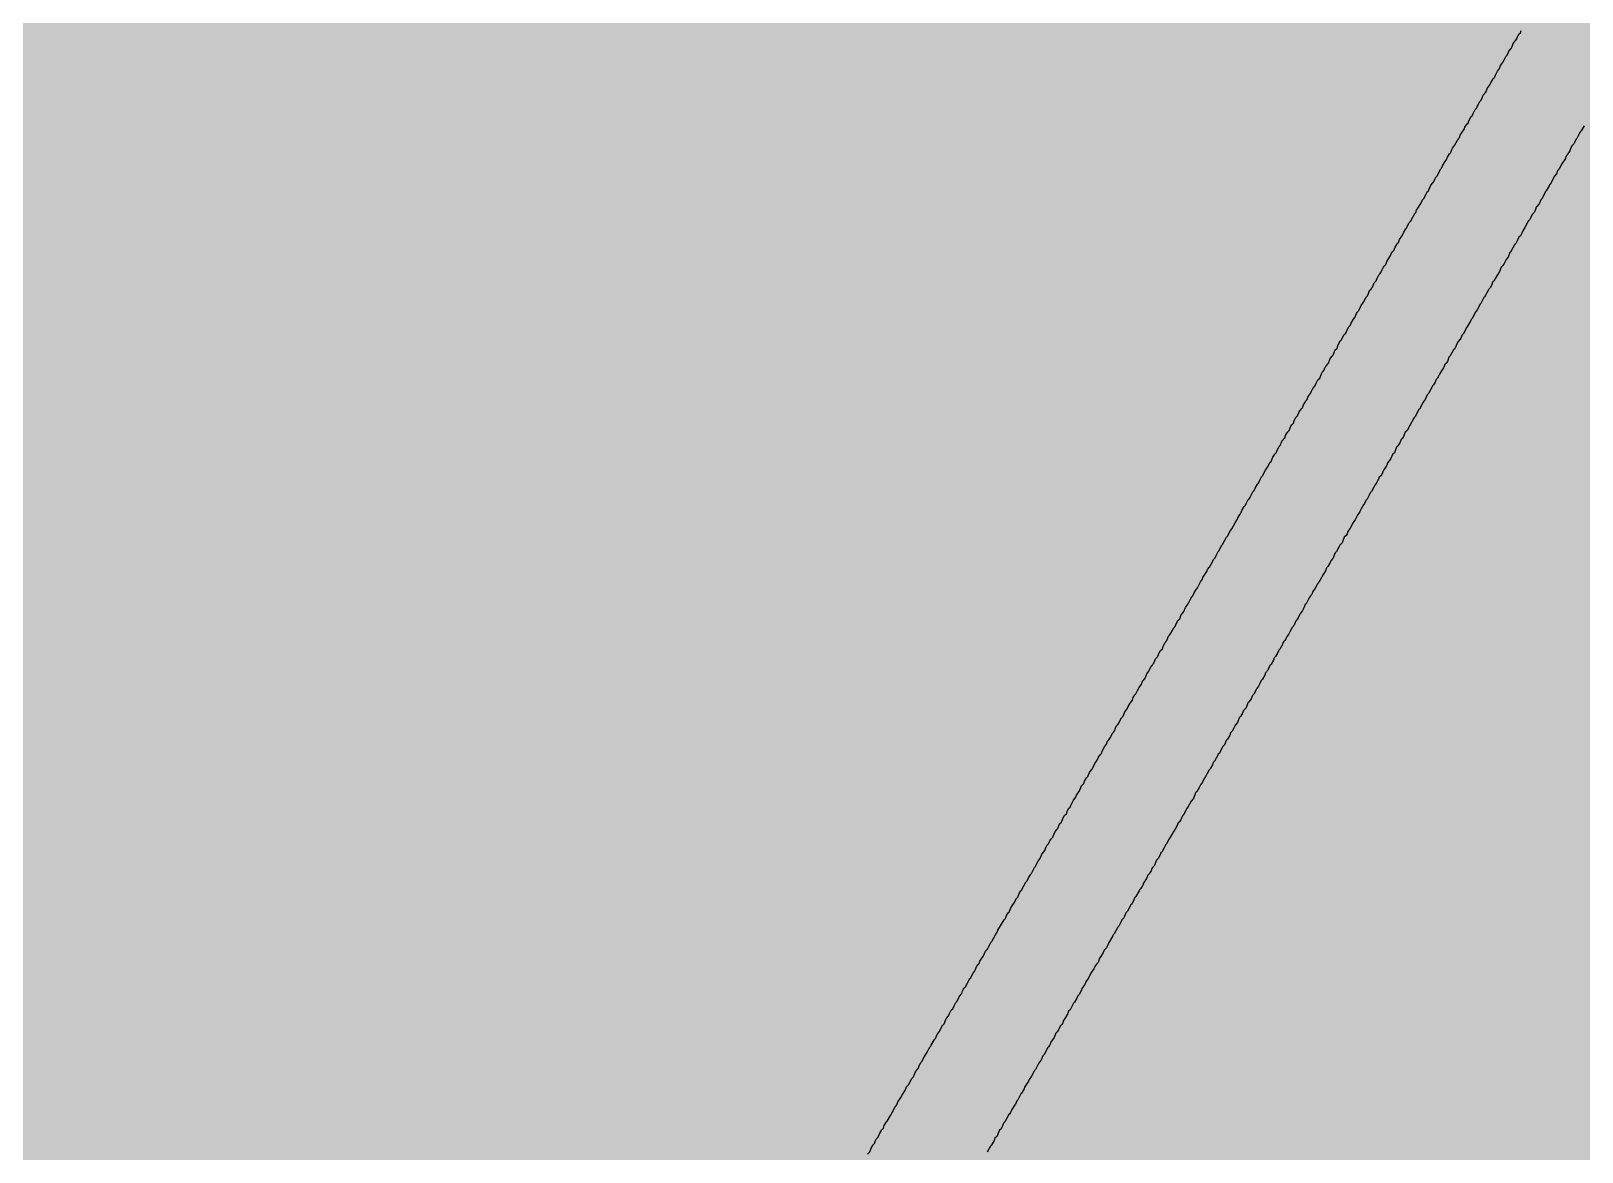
# Model space of a CAD drawing. Header units: inches. Extents: x 0 to 5379, y 0 to 5429.
# Drawn here: x 333.284 to 337.126, y 161.955 to 164.732 of the extents above; entities that cross this region are included whole.
import ezdxf

# ---------------------------------------------------------------- set-up
doc = ezdxf.new("R2010")
doc.units = ezdxf.units.IN
doc.layers.add('Bottom Solder', color=6, linetype='Continuous')
doc.layers.add('Top Overlay', color=2, linetype='Continuous')

msp = doc.modelspace()

# ---------------------------------------------------------------- hatches: boundary and pattern name
at = {"layer": 'Bottom Solder'}
for points in [[(320.6462, 159.1818), (347.218, 159.1818), (347.218, 203.8658), (320.6462, 203.8658)], [(302.967, 159.1818), (347.218, 159.1818), (347.218, 170.289), (302.967, 170.289)]]:
    msp.add_hatch(color=6, dxfattribs=at).paths.add_polyline_path(points)

# ---------------------------------------------------------------- linework, layer by layer
at = {"layer": 'Top Overlay'}
for p, q in [((336.9642, 164.7125), (336.9671, 164.7198)), ((336.9671, 164.7198), (336.9688, 164.7215)), ((336.9688, 164.7215), (336.9699, 164.7237)), ((336.9699, 164.7237), (336.9733, 164.7271)), ((336.9733, 164.7271), (336.9755, 164.7328)), ((336.9406, 164.6719), (336.944, 164.6798)), ((336.944, 164.6798), (336.9451, 164.6821)), ((336.9451, 164.6821), (336.9502, 164.6883)), ((336.9502, 164.6883), (336.953, 164.6933)), ((336.953, 164.6933), (336.9558, 164.7006)), ((336.9558, 164.7006), (336.9642, 164.7125)), ((336.9169, 164.6325), (336.9214, 164.6392)), ((336.9214, 164.6392), (336.9242, 164.6466)), ((336.9242, 164.6466), (336.9271, 164.6505)), ((336.9271, 164.6505), (336.9293, 164.6528)), ((336.9293, 164.6528), (336.9383, 164.6697)), ((336.9383, 164.6697), (336.9406, 164.6719)), ((336.8972, 164.597), (336.9, 164.6032)), ((336.9, 164.6032), (336.9057, 164.6133)), ((336.9057, 164.6133), (336.909, 164.6167)), ((336.909, 164.6167), (336.9113, 164.6223)), ((336.9113, 164.6223), (336.9169, 164.6325)), ((336.8764, 164.5604), (336.8786, 164.566)), ((336.8786, 164.566), (336.8814, 164.5733)), ((336.8814, 164.5733), (336.8842, 164.5761)), ((336.8842, 164.5761), (336.8854, 164.5784)), ((336.8854, 164.5784), (336.8876, 164.5806)), ((336.8876, 164.5806), (336.891, 164.5885)), ((336.891, 164.5885), (336.8921, 164.5908)), ((336.8921, 164.5908), (336.8972, 164.597)), ((336.8538, 164.522), (336.8561, 164.5277)), ((336.8561, 164.5277), (336.8617, 164.5378)), ((336.8617, 164.5378), (336.8651, 164.5412)), ((336.8651, 164.5412), (336.8673, 164.5468)), ((336.8673, 164.5468), (336.873, 164.557)), ((336.873, 164.557), (336.8764, 164.5604)), ((336.829, 164.4815), (336.8347, 164.4894)), ((336.8347, 164.4894), (336.8358, 164.4939)), ((336.8358, 164.4939), (336.8414, 164.5018)), ((336.8414, 164.5018), (336.8437, 164.504)), ((336.8437, 164.504), (336.8459, 164.5096)), ((336.8459, 164.5096), (336.8516, 164.5198)), ((336.8516, 164.5198), (336.8538, 164.522)), ((337.1243, 164.4849), (337.122, 164.4826)), ((337.131, 164.4972), (337.1243, 164.4849)), ((336.8054, 164.442), (336.8104, 164.4482)), ((336.8104, 164.4482), (336.8172, 164.4618)), ((336.8172, 164.4618), (336.8189, 164.4634)), ((336.8189, 164.4634), (336.82, 164.4657)), ((336.82, 164.4657), (336.8223, 164.468)), ((336.8223, 164.468), (336.8245, 164.4736)), ((336.8245, 164.4736), (336.829, 164.4815)), ((337.1012, 164.4471), (337.0972, 164.4398)), ((337.1062, 164.4533), (337.1012, 164.4471)), ((337.1074, 164.4556), (337.1062, 164.4533)), ((337.1107, 164.4634), (337.1074, 164.4556)), ((337.113, 164.4657), (337.1107, 164.4634)), ((337.1209, 164.4803), (337.113, 164.4657)), ((337.122, 164.4826), (337.1209, 164.4803)), ((336.7806, 164.3981), (336.7862, 164.4082)), ((336.7862, 164.4082), (336.7896, 164.4116)), ((336.7896, 164.4116), (336.7907, 164.4139)), ((336.7907, 164.4139), (336.793, 164.4195)), ((336.793, 164.4195), (336.7975, 164.4274)), ((336.7975, 164.4274), (336.8009, 164.4308)), ((336.8009, 164.4308), (336.8037, 164.4381)), ((336.8037, 164.4381), (336.8054, 164.442)), ((337.0848, 164.4161), (337.0758, 164.4026)), ((337.0859, 164.4206), (337.0848, 164.4161)), ((337.0905, 164.4274), (337.0859, 164.4206)), ((337.0961, 164.4353), (337.0905, 164.4274)), ((337.0972, 164.4398), (337.0961, 164.4353)), ((336.7603, 164.3632), (336.7648, 164.371)), ((336.7648, 164.371), (336.767, 164.3733)), ((336.767, 164.3733), (336.7761, 164.3902)), ((336.7761, 164.3902), (336.7783, 164.3925)), ((336.7783, 164.3925), (336.7806, 164.3981)), ((337.0572, 164.3716), (337.0493, 164.3558)), ((337.0628, 164.3784), (337.0572, 164.3716)), ((337.0657, 164.3857), (337.0628, 164.3784)), ((337.0702, 164.3925), (337.0657, 164.3857)), ((337.0758, 164.4026), (337.0702, 164.3925)), ((336.7344, 164.317), (336.7434, 164.3339)), ((336.7434, 164.3339), (336.7456, 164.3361)), ((336.7456, 164.3361), (336.7468, 164.3384)), ((336.7468, 164.3384), (336.7513, 164.3496)), ((336.7513, 164.3496), (336.7563, 164.3558)), ((336.7563, 164.3558), (336.758, 164.3575)), ((336.758, 164.3575), (336.7603, 164.3632)), ((337.0352, 164.3339), (337.0307, 164.3237)), ((337.0375, 164.3361), (337.0352, 164.3339)), ((337.0443, 164.3485), (337.0375, 164.3361)), ((337.0454, 164.3508), (337.0443, 164.3485)), ((337.0493, 164.3558), (337.0454, 164.3508)), ((336.7163, 164.2877), (336.7208, 164.2955)), ((336.7208, 164.2955), (336.7254, 164.3023)), ((336.7254, 164.3023), (336.7321, 164.3147)), ((336.7321, 164.3147), (336.7344, 164.317)), ((337.0127, 164.2955), (337.0104, 164.2899)), ((337.0144, 164.2972), (337.0127, 164.2955)), ((337.0195, 164.3034), (337.0144, 164.2972)), ((337.0206, 164.3057), (337.0195, 164.3034)), ((337.024, 164.3136), (337.0206, 164.3057)), ((337.0262, 164.3158), (337.024, 164.3136)), ((337.0307, 164.3237), (337.0262, 164.3158)), ((336.6916, 164.2437), (336.6961, 164.2538)), ((336.6961, 164.2538), (336.6972, 164.2561)), ((336.6972, 164.2561), (336.6994, 164.2584)), ((336.6994, 164.2584), (336.7, 164.26)), ((336.7, 164.26), (336.7017, 164.2606)), ((336.7017, 164.2606), (336.7028, 164.2629)), ((336.7028, 164.2629), (336.7118, 164.2798)), ((336.7118, 164.2798), (336.7141, 164.282)), ((336.7141, 164.282), (336.7163, 164.2877)), ((336.9913, 164.2584), (336.9879, 164.2505)), ((336.9924, 164.2606), (336.9913, 164.2584)), ((336.9958, 164.264), (336.9924, 164.2606)), ((336.9992, 164.2696), (336.9958, 164.264)), ((337.0026, 164.2775), (336.9992, 164.2696)), ((337.0076, 164.2826), (337.0026, 164.2775)), ((337.0104, 164.2899), (337.0076, 164.2826)), ((336.6741, 164.215), (336.6797, 164.224)), ((336.6797, 164.224), (336.6814, 164.2257)), ((336.6814, 164.2257), (336.6848, 164.2336)), ((336.6848, 164.2336), (336.6893, 164.2415)), ((336.6893, 164.2415), (336.6916, 164.2437)), ((336.9699, 164.2212), (336.9665, 164.2133)), ((336.9733, 164.2246), (336.9699, 164.2212)), ((336.9778, 164.2324), (336.9733, 164.2246)), ((336.98, 164.2381), (336.9778, 164.2324)), ((336.9845, 164.2448), (336.98, 164.2381)), ((336.9879, 164.2505), (336.9845, 164.2448)), ((336.651, 164.1738), (336.6538, 164.1812)), ((336.6538, 164.1812), (336.6566, 164.1851)), ((336.6566, 164.1851), (336.66, 164.1885)), ((336.66, 164.1885), (336.6634, 164.1964)), ((336.6634, 164.1964), (336.6679, 164.2043)), ((336.6679, 164.2043), (336.6713, 164.2076)), ((336.6713, 164.2076), (336.6741, 164.215)), ((336.9473, 164.1829), (336.9428, 164.1716)), ((336.9485, 164.1851), (336.9473, 164.1829)), ((336.9507, 164.1874), (336.9485, 164.1851)), ((336.9586, 164.202), (336.9507, 164.1874)), ((336.962, 164.2054), (336.9586, 164.202)), ((336.9665, 164.2133), (336.962, 164.2054)), ((336.6273, 164.1333), (336.6307, 164.1412)), ((336.6307, 164.1412), (336.6341, 164.1468)), ((336.6341, 164.1468), (336.6363, 164.1491)), ((336.6363, 164.1491), (336.6375, 164.1513)), ((336.6375, 164.1513), (336.6397, 164.1536)), ((336.6397, 164.1536), (336.6425, 164.1609)), ((336.6425, 164.1609), (336.6465, 164.1671)), ((336.6465, 164.1671), (336.651, 164.1738)), ((336.9259, 164.1468), (336.922, 164.1361)), ((336.9293, 164.1502), (336.9259, 164.1468)), ((336.9321, 164.1541), (336.9293, 164.1502)), ((336.9378, 164.1654), (336.9321, 164.1541)), ((336.9428, 164.1716), (336.9378, 164.1654)), ((336.607, 164.0972), (336.611, 164.1079)), ((336.611, 164.1079), (336.6161, 164.113)), ((336.6161, 164.113), (336.6194, 164.1209)), ((336.6194, 164.1209), (336.6239, 164.1288)), ((336.6239, 164.1288), (336.6262, 164.131)), ((336.6262, 164.131), (336.6273, 164.1333)), ((336.9023, 164.104), (336.8995, 164.0967)), ((336.9045, 164.1096), (336.9023, 164.104)), ((336.9079, 164.113), (336.9045, 164.1096)), ((336.9147, 164.1254), (336.9079, 164.113)), ((336.9192, 164.1322), (336.9147, 164.1254)), ((336.922, 164.1361), (336.9192, 164.1322)), ((336.5845, 164.06), (336.5913, 164.0724)), ((336.5913, 164.0724), (336.5946, 164.0758)), ((336.5946, 164.0758), (336.5969, 164.0814)), ((336.5969, 164.0814), (336.5997, 164.0888)), ((336.5997, 164.0888), (336.6037, 164.0927)), ((336.6037, 164.0927), (336.6048, 164.095)), ((336.6048, 164.095), (336.607, 164.0972)), ((336.8831, 164.0713), (336.8752, 164.0567)), ((336.8842, 164.0736), (336.8831, 164.0713)), ((336.8865, 164.0758), (336.8842, 164.0736)), ((336.8944, 164.0905), (336.8865, 164.0758)), ((336.8955, 164.0927), (336.8944, 164.0905)), ((336.8995, 164.0967), (336.8955, 164.0927)), ((336.5631, 164.0217), (336.567, 164.0324)), ((336.567, 164.0324), (336.5687, 164.0341)), ((336.5687, 164.0341), (336.5699, 164.0364)), ((336.5699, 164.0364), (336.5732, 164.0397)), ((336.5732, 164.0397), (336.5777, 164.0499)), ((336.5777, 164.0499), (336.5789, 164.0521)), ((336.5789, 164.0521), (336.5845, 164.06)), ((336.8583, 164.0274), (336.8538, 164.0195)), ((336.8611, 164.0347), (336.8583, 164.0274)), ((336.8662, 164.0409), (336.8611, 164.0347)), ((336.8696, 164.0465), (336.8662, 164.0409)), ((336.873, 164.0544), (336.8696, 164.0465)), ((336.8752, 164.0567), (336.873, 164.0544)), ((336.5406, 163.9834), (336.5439, 163.9913)), ((336.5439, 163.9913), (336.5484, 163.9992)), ((336.5484, 163.9992), (336.5518, 164.0026)), ((336.5518, 164.0026), (336.5541, 164.0082)), ((336.5541, 164.0082), (336.5597, 164.0183)), ((336.5597, 164.0183), (336.5631, 164.0217)), ((336.8403, 163.9981), (336.8313, 163.9812)), ((336.8425, 164.0003), (336.8403, 163.9981)), ((336.8504, 164.015), (336.8425, 164.0003)), ((336.8516, 164.0172), (336.8504, 164.015)), ((336.8538, 164.0195), (336.8516, 164.0172)), ((336.5191, 163.9462), (336.5214, 163.9519)), ((336.5214, 163.9519), (336.5242, 163.9592)), ((336.5242, 163.9592), (336.527, 163.9631)), ((336.527, 163.9631), (336.5304, 163.9665)), ((336.5304, 163.9665), (336.5338, 163.9744)), ((336.5338, 163.9744), (336.5372, 163.98)), ((336.5372, 163.98), (336.5406, 163.9834)), ((336.8127, 163.9479), (336.811, 163.9462)), ((336.8155, 163.9552), (336.8127, 163.9479)), ((336.8194, 163.9626), (336.8155, 163.9552)), ((336.8245, 163.9688), (336.8194, 163.9626)), ((336.8256, 163.971), (336.8245, 163.9688)), ((336.829, 163.9789), (336.8256, 163.971)), ((336.8313, 163.9812), (336.829, 163.9789)), ((336.496, 163.9073), (336.4977, 163.909)), ((336.4977, 163.909), (336.5022, 163.9203)), ((336.5022, 163.9203), (336.5073, 163.9265)), ((336.5073, 163.9265), (336.509, 163.9282)), ((336.509, 163.9282), (336.5118, 163.9355)), ((336.5118, 163.9355), (336.5141, 163.9412)), ((336.5141, 163.9412), (336.5191, 163.9462)), ((336.7896, 163.909), (336.7862, 163.9057)), ((336.7924, 163.913), (336.7896, 163.909)), ((336.7963, 163.9237), (336.7924, 163.913)), ((336.7997, 163.9271), (336.7963, 163.9237)), ((336.8076, 163.9417), (336.7997, 163.9271)), ((336.8099, 163.944), (336.8076, 163.9417)), ((336.811, 163.9462), (336.8099, 163.944)), ((336.4718, 163.8673), (336.4763, 163.8718)), ((336.4763, 163.8718), (336.4803, 163.8826)), ((336.4803, 163.8826), (336.4842, 163.8888)), ((336.4842, 163.8888), (336.4865, 163.891)), ((336.4865, 163.891), (336.4898, 163.8989)), ((336.4898, 163.8989), (336.491, 163.9011)), ((336.491, 163.9011), (336.496, 163.9073)), ((336.767, 163.8707), (336.7648, 163.8685)), ((336.7682, 163.873), (336.767, 163.8707)), ((336.7699, 163.8747), (336.7682, 163.873)), ((336.7727, 163.882), (336.7699, 163.8747)), ((336.7783, 163.8899), (336.7727, 163.882)), ((336.7828, 163.8978), (336.7783, 163.8899)), ((336.7862, 163.9057), (336.7828, 163.8978)), ((336.4493, 163.829), (336.4538, 163.8335)), ((336.4538, 163.8335), (336.456, 163.8392)), ((336.456, 163.8392), (336.4589, 163.8465)), ((336.4589, 163.8465), (336.4639, 163.8516)), ((336.4639, 163.8516), (336.4673, 163.8595)), ((336.4673, 163.8595), (336.4718, 163.8673)), ((336.7456, 163.8335), (336.7423, 163.8302)), ((336.7547, 163.8504), (336.7456, 163.8335)), ((336.7558, 163.8527), (336.7547, 163.8504)), ((336.758, 163.8549), (336.7558, 163.8527)), ((336.7614, 163.8606), (336.758, 163.8549)), ((336.7648, 163.8685), (336.7614, 163.8606)), ((336.4267, 163.7907), (336.4318, 163.7969)), ((336.4318, 163.7969), (336.4335, 163.7986)), ((336.4335, 163.7986), (336.4363, 163.8059)), ((336.4363, 163.8059), (336.4403, 163.8121)), ((336.4403, 163.8121), (336.4448, 163.8189)), ((336.4448, 163.8189), (336.4465, 163.8251)), ((336.4465, 163.8251), (336.4493, 163.829)), ((336.7208, 163.793), (336.7186, 163.7873)), ((336.7231, 163.7952), (336.7208, 163.793)), ((336.7327, 163.8127), (336.7231, 163.7952)), ((336.7378, 163.8189), (336.7327, 163.8127)), ((336.7423, 163.8302), (336.7378, 163.8189)), ((336.4048, 163.753), (336.4076, 163.7569)), ((336.4076, 163.7569), (336.411, 163.7603)), ((336.411, 163.7603), (336.4132, 163.7659)), ((336.4132, 163.7659), (336.416, 163.7732)), ((336.416, 163.7732), (336.4211, 163.7783)), ((336.4211, 163.7783), (336.4256, 163.7885)), ((336.4256, 163.7885), (336.4267, 163.7907)), ((336.7006, 163.7558), (336.6983, 163.7535)), ((336.7096, 163.7727), (336.7006, 163.7558)), ((336.7107, 163.7749), (336.7096, 163.7727)), ((336.713, 163.7772), (336.7107, 163.7749)), ((336.7186, 163.7873), (336.713, 163.7772)), ((336.3828, 163.7152), (336.3839, 163.7175)), ((336.3839, 163.7175), (336.3862, 163.7197)), ((336.3862, 163.7197), (336.3873, 163.722)), ((336.3873, 163.722), (336.3896, 163.7242)), ((336.3896, 163.7242), (336.3918, 163.7299)), ((336.3918, 163.7299), (336.3963, 163.7378)), ((336.3963, 163.7378), (336.4008, 163.7423)), ((336.4008, 163.7423), (336.4048, 163.753)), ((336.678, 163.7197), (336.6746, 163.7118)), ((336.6814, 163.7231), (336.678, 163.7197)), ((336.6842, 163.727), (336.6814, 163.7231)), ((336.6882, 163.7378), (336.6842, 163.727)), ((336.6927, 163.7423), (336.6882, 163.7378)), ((336.6961, 163.7479), (336.6927, 163.7423)), ((336.6983, 163.7535), (336.6961, 163.7479)), ((336.3603, 163.6758), (336.3648, 163.6837)), ((336.3648, 163.6837), (336.3681, 163.687)), ((336.3681, 163.687), (336.3715, 163.6949)), ((336.3715, 163.6949), (336.376, 163.7028)), ((336.376, 163.7028), (336.3783, 163.7051)), ((336.3783, 163.7051), (336.3828, 163.7152)), ((336.6566, 163.6825), (336.6521, 163.6724)), ((336.6611, 163.687), (336.6566, 163.6825)), ((336.6623, 163.6893), (336.6611, 163.687)), ((336.6668, 163.7006), (336.6623, 163.6893)), ((336.6701, 163.7039), (336.6668, 163.7006)), ((336.6746, 163.7118), (336.6701, 163.7039)), ((336.3377, 163.6363), (336.3422, 163.6442)), ((336.3422, 163.6442), (336.3467, 163.651)), ((336.3467, 163.651), (336.3535, 163.6634)), ((336.3535, 163.6634), (336.3557, 163.6656)), ((336.3557, 163.6656), (336.3603, 163.6758)), ((336.6341, 163.6442), (336.6301, 163.6335)), ((336.6369, 163.647), (336.6341, 163.6442)), ((336.6425, 163.6561), (336.6369, 163.647)), ((336.6442, 163.6623), (336.6425, 163.6561)), ((336.6487, 163.6668), (336.6442, 163.6623)), ((336.6521, 163.6724), (336.6487, 163.6668)), ((336.3163, 163.5991), (336.3219, 163.6093)), ((336.3219, 163.6093), (336.3242, 163.6115)), ((336.3242, 163.6115), (336.3276, 163.6194)), ((336.3276, 163.6194), (336.3321, 163.6273)), ((336.3321, 163.6273), (336.3355, 163.6307)), ((336.3355, 163.6307), (336.3377, 163.6363)), ((336.6104, 163.6014), (336.6048, 163.5913)), ((336.6127, 163.607), (336.6104, 163.6014)), ((336.6161, 163.6104), (336.6127, 163.607)), ((336.6206, 163.6183), (336.6161, 163.6104)), ((336.6228, 163.6239), (336.6206, 163.6183)), ((336.6239, 163.6262), (336.6228, 163.6239)), ((336.6273, 163.6296), (336.6239, 163.6262)), ((336.6301, 163.6335), (336.6273, 163.6296)), ((336.2926, 163.5575), (336.2949, 163.5631)), ((336.2949, 163.5631), (336.2994, 163.571)), ((336.2994, 163.571), (336.3017, 163.5732)), ((336.3017, 163.5732), (336.3028, 163.5755)), ((336.3028, 163.5755), (336.3107, 163.5901)), ((336.3107, 163.5901), (336.3141, 163.5935)), ((336.3141, 163.5935), (336.3163, 163.5991)), ((336.5901, 163.5687), (336.5873, 163.5614)), ((336.5935, 163.5721), (336.5901, 163.5687)), ((336.5991, 163.5822), (336.5935, 163.5721)), ((336.6014, 163.5879), (336.5991, 163.5822)), ((336.6048, 163.5913), (336.6014, 163.5879)), ((336.2712, 163.5203), (336.2735, 163.5259)), ((336.2735, 163.5259), (336.278, 163.5338)), ((336.278, 163.5338), (336.2802, 163.536)), ((336.2802, 163.536), (336.2836, 163.5439)), ((336.2836, 163.5439), (336.2893, 163.5541)), ((336.2893, 163.5541), (336.2926, 163.5575)), ((336.5704, 163.5344), (336.5637, 163.5208)), ((336.5755, 163.5406), (336.5704, 163.5344)), ((336.5766, 163.5428), (336.5755, 163.5406)), ((336.5789, 163.5484), (336.5766, 163.5428)), ((336.5834, 163.5552), (336.5789, 163.5484)), ((336.5873, 163.5614), (336.5834, 163.5552)), ((336.2487, 163.4808), (336.2532, 163.4921)), ((336.2532, 163.4921), (336.2583, 163.4983)), ((336.2583, 163.4983), (336.2667, 163.5135)), ((336.2667, 163.5135), (336.2712, 163.5203)), ((336.5445, 163.4859), (336.5417, 163.482)), ((336.5462, 163.4921), (336.5445, 163.4859)), ((336.5518, 163.5), (336.5462, 163.4921)), ((336.5552, 163.5056), (336.5518, 163.5)), ((336.5575, 163.5113), (336.5552, 163.5056)), ((336.5608, 163.5169), (336.5575, 163.5113)), ((336.5637, 163.5208), (336.5608, 163.5169)), ((336.2273, 163.4448), (336.2295, 163.4504)), ((336.2295, 163.4504), (336.234, 163.4583)), ((336.234, 163.4583), (336.2363, 163.4605)), ((336.2363, 163.4605), (336.2374, 163.4628)), ((336.2374, 163.4628), (336.2453, 163.4775)), ((336.2453, 163.4775), (336.2487, 163.4808)), ((336.5237, 163.4527), (336.518, 163.4425)), ((336.5259, 163.4583), (336.5237, 163.4527)), ((336.5315, 163.4639), (336.5259, 163.4583)), ((336.5327, 163.4662), (336.5315, 163.4639)), ((336.5372, 163.4775), (336.5327, 163.4662)), ((336.5417, 163.482), (336.5372, 163.4775)), ((336.2031, 163.4036), (336.207, 163.411)), ((336.207, 163.411), (336.2138, 163.4234)), ((336.2138, 163.4234), (336.2171, 163.4267)), ((336.2171, 163.4267), (336.2194, 163.4324)), ((336.2194, 163.4324), (336.225, 163.4425)), ((336.225, 163.4425), (336.2273, 163.4448)), ((336.5011, 163.4132), (336.4966, 163.4053)), ((336.5034, 163.4189), (336.5011, 163.4132)), ((336.5056, 163.4211), (336.5034, 163.4189)), ((336.5067, 163.4234), (336.5056, 163.4211)), ((336.5096, 163.4262), (336.5067, 163.4234)), ((336.5124, 163.4335), (336.5096, 163.4262)), ((336.5146, 163.4391), (336.5124, 163.4335)), ((336.518, 163.4425), (336.5146, 163.4391)), ((336.1811, 163.367), (336.1856, 163.3738)), ((336.1856, 163.3738), (336.1867, 163.3783)), ((336.1867, 163.3783), (336.1969, 163.3929)), ((336.1969, 163.3929), (336.198, 163.3974)), ((336.198, 163.3974), (336.2031, 163.4036)), ((336.4763, 163.3704), (336.4707, 163.3625)), ((336.4848, 163.3856), (336.4763, 163.3704)), ((336.4904, 163.3946), (336.4848, 163.3856)), ((336.4932, 163.402), (336.4904, 163.3946)), ((336.4966, 163.4053), (336.4932, 163.402)), ((336.1597, 163.3298), (336.1619, 163.3321)), ((336.1619, 163.3321), (336.1653, 163.34)), ((336.1653, 163.34), (336.1698, 163.3479)), ((336.1698, 163.3479), (336.1721, 163.3501)), ((336.1721, 163.3501), (336.1732, 163.3524)), ((336.1732, 163.3524), (336.1811, 163.367)), ((336.4538, 163.3321), (336.4515, 163.3298)), ((336.4549, 163.3343), (336.4538, 163.3321)), ((336.4566, 163.336), (336.4549, 163.3343)), ((336.4594, 163.3434), (336.4566, 163.336)), ((336.4651, 163.3512), (336.4594, 163.3434)), ((336.4684, 163.3569), (336.4651, 163.3512)), ((336.4707, 163.3625), (336.4684, 163.3569)), ((336.1383, 163.2915), (336.1394, 163.2938)), ((336.1394, 163.2938), (336.1439, 163.3039)), ((336.1439, 163.3039), (336.145, 163.3062)), ((336.145, 163.3062), (336.1501, 163.3124)), ((336.1501, 163.3124), (336.1569, 163.3259)), ((336.1569, 163.3259), (336.1597, 163.3298)), ((336.4324, 163.2949), (336.4267, 163.287)), ((336.4369, 163.3028), (336.4324, 163.2949)), ((336.4403, 163.3107), (336.4369, 163.3028)), ((336.4425, 163.3129), (336.4403, 163.3107)), ((336.4504, 163.3276), (336.4425, 163.3129)), ((336.4515, 163.3298), (336.4504, 163.3276)), ((336.1146, 163.2532), (336.118, 163.2566)), ((336.118, 163.2566), (336.1214, 163.2645)), ((336.1214, 163.2645), (336.1259, 163.2724)), ((336.1259, 163.2724), (336.1293, 163.2757)), ((336.1293, 163.2757), (336.1326, 163.2836)), ((336.1326, 163.2836), (336.136, 163.2893)), ((336.136, 163.2893), (336.1383, 163.2915)), ((336.411, 163.2577), (336.4076, 163.2543)), ((336.4121, 163.26), (336.411, 163.2577)), ((336.4138, 163.2617), (336.4121, 163.26)), ((336.4166, 163.269), (336.4138, 163.2617)), ((336.4211, 163.2757), (336.4166, 163.269)), ((336.4239, 163.2797), (336.4211, 163.2757)), ((336.4267, 163.287), (336.4239, 163.2797)), ((336.0915, 163.2143), (336.0943, 163.2171)), ((336.0943, 163.2171), (336.0954, 163.2194)), ((336.0954, 163.2194), (336.0977, 163.2217)), ((336.0977, 163.2217), (336.1016, 163.2324)), ((336.1016, 163.2324), (336.1045, 163.2352)), ((336.1045, 163.2352), (336.1056, 163.2374)), ((336.1056, 163.2374), (336.1078, 163.2397)), ((336.1078, 163.2397), (336.1112, 163.2476)), ((336.1112, 163.2476), (336.1146, 163.2532)), ((336.3862, 163.2183), (336.3839, 163.2126)), ((336.3896, 163.2217), (336.3862, 163.2183)), ((336.3924, 163.2256), (336.3896, 163.2217)), ((336.3952, 163.2329), (336.3924, 163.2256)), ((336.3986, 163.2363), (336.3952, 163.2329)), ((336.4042, 163.2464), (336.3986, 163.2363)), ((336.4076, 163.2543), (336.4042, 163.2464)), ((336.0695, 163.1766), (336.074, 163.1811)), ((336.074, 163.1811), (336.0752, 163.1833)), ((336.0752, 163.1833), (336.0785, 163.1912)), ((336.0785, 163.1912), (336.0819, 163.1969)), ((336.0819, 163.1969), (336.0864, 163.2014)), ((336.0864, 163.2014), (336.0887, 163.207)), ((336.0887, 163.207), (336.0915, 163.2143)), ((336.3636, 163.1788), (336.3614, 163.1732)), ((336.367, 163.1822), (336.3636, 163.1788)), ((336.3715, 163.1901), (336.367, 163.1822)), ((336.3749, 163.198), (336.3715, 163.1901)), ((336.3783, 163.2014), (336.3749, 163.198)), ((336.3794, 163.2036), (336.3783, 163.2014)), ((336.3811, 163.2053), (336.3794, 163.2036)), ((336.3839, 163.2126), (336.3811, 163.2053)), ((336.0481, 163.1394), (336.0532, 163.1456)), ((336.0532, 163.1456), (336.0588, 163.158)), ((336.0588, 163.158), (336.0616, 163.1608)), ((336.0616, 163.1608), (336.0628, 163.1631)), ((336.0628, 163.1631), (336.065, 163.1653)), ((336.065, 163.1653), (336.0678, 163.1726)), ((336.0678, 163.1726), (336.0695, 163.1766)), ((336.3422, 163.1416), (336.34, 163.136)), ((336.3445, 163.1439), (336.3422, 163.1416)), ((336.3456, 163.1462), (336.3445, 163.1439)), ((336.3479, 163.1484), (336.3456, 163.1462)), ((336.3496, 163.1524), (336.3479, 163.1484)), ((336.3524, 163.1597), (336.3496, 163.1524)), ((336.3557, 163.1631), (336.3524, 163.1597)), ((336.3614, 163.1732), (336.3557, 163.1631)), ((336.0245, 163.0977), (336.029, 163.1056)), ((336.029, 163.1056), (336.0346, 163.1135)), ((336.0346, 163.1135), (336.0374, 163.1208)), ((336.0374, 163.1208), (336.0402, 163.1247)), ((336.0402, 163.1247), (336.0436, 163.1281)), ((336.0436, 163.1281), (336.0464, 163.1355)), ((336.0464, 163.1355), (336.0481, 163.1394)), ((336.3197, 163.1022), (336.3174, 163.0966)), ((336.3242, 163.109), (336.3197, 163.1022)), ((336.3281, 163.1152), (336.3242, 163.109)), ((336.331, 163.1225), (336.3281, 163.1152)), ((336.3343, 163.1259), (336.331, 163.1225)), ((336.34, 163.136), (336.3343, 163.1259)), ((336.0019, 163.0583), (336.0064, 163.0662)), ((336.0064, 163.0662), (336.0121, 163.074)), ((336.0121, 163.074), (336.0138, 163.0802)), ((336.0138, 163.0802), (336.0183, 163.087)), ((336.0183, 163.087), (336.0211, 163.0898)), ((336.0211, 163.0898), (336.0245, 163.0977)), ((336.2983, 163.0673), (336.2938, 163.0549)), ((336.3, 163.069), (336.2983, 163.0673)), ((336.305, 163.0752), (336.3, 163.069)), ((336.3062, 163.0774), (336.305, 163.0752)), ((336.3095, 163.0853), (336.3062, 163.0774)), ((336.3129, 163.0887), (336.3095, 163.0853)), ((336.3174, 163.0966), (336.3129, 163.0887)), ((335.9783, 163.0166), (335.9816, 163.0245)), ((335.9816, 163.0245), (335.985, 163.0301)), ((335.985, 163.0301), (335.9895, 163.0346)), ((335.9895, 163.0346), (335.9935, 163.0453)), ((335.9935, 163.0453), (335.9991, 163.0521)), ((335.9991, 163.0521), (336.0019, 163.0583)), ((336.2769, 163.0301), (336.2724, 163.0188)), ((336.2802, 163.0335), (336.2769, 163.0301)), ((336.2848, 163.0414), (336.2802, 163.0335)), ((336.287, 163.047), (336.2848, 163.0414)), ((336.2881, 163.0492), (336.287, 163.047)), ((336.2938, 163.0549), (336.2881, 163.0492)), ((335.9568, 162.9805), (335.9636, 162.9929)), ((335.9636, 162.9929), (335.967, 162.9963)), ((335.967, 162.9963), (335.9692, 163.0019)), ((335.9692, 163.0019), (335.9721, 163.0092)), ((335.9721, 163.0092), (335.9771, 163.0143)), ((335.9771, 163.0143), (335.9783, 163.0166)), ((336.2532, 162.9873), (336.2476, 162.9771)), ((336.2555, 162.9929), (336.2532, 162.9873)), ((336.2594, 162.9968), (336.2555, 162.9929)), ((336.2673, 163.0126), (336.2594, 162.9968)), ((336.2724, 163.0188), (336.2673, 163.0126)), ((335.9354, 162.9422), (335.9377, 162.9478)), ((335.9377, 162.9478), (335.9433, 162.958)), ((335.9433, 162.958), (335.9478, 162.9647)), ((335.9478, 162.9647), (335.9506, 162.9721)), ((335.9506, 162.9721), (335.9523, 162.9737)), ((335.9523, 162.9737), (335.9535, 162.976)), ((335.9535, 162.976), (335.9557, 162.9783)), ((335.9557, 162.9783), (335.9568, 162.9805)), ((336.2307, 162.9478), (336.2273, 162.9422)), ((336.2352, 162.958), (336.2307, 162.9478)), ((336.2402, 162.963), (336.2352, 162.958)), ((336.2442, 162.9737), (336.2402, 162.963)), ((336.2476, 162.9771), (336.2442, 162.9737)), ((335.9123, 162.9033), (335.9191, 162.9168)), ((335.9191, 162.9168), (335.9253, 162.9253)), ((335.9253, 162.9253), (335.9281, 162.9326)), ((335.9281, 162.9326), (335.9321, 162.9388)), ((335.9321, 162.9388), (335.9354, 162.9422)), ((336.2104, 162.914), (336.2047, 162.9039)), ((336.2126, 162.9197), (336.2104, 162.914)), ((336.216, 162.923), (336.2126, 162.9197)), ((336.2239, 162.9377), (336.216, 162.923)), ((336.225, 162.9399), (336.2239, 162.9377)), ((336.2273, 162.9422), (336.225, 162.9399)), ((335.8915, 162.8678), (335.8937, 162.8735)), ((335.8937, 162.8735), (335.8982, 162.8813)), ((335.8982, 162.8813), (335.9016, 162.8847)), ((335.9016, 162.8847), (335.9028, 162.887)), ((335.9028, 162.887), (335.9061, 162.8949)), ((335.9061, 162.8949), (335.9073, 162.8971)), ((335.9073, 162.8971), (335.9123, 162.9033)), ((336.1862, 162.8706), (336.1805, 162.8639)), ((336.189, 162.878), (336.1862, 162.8706)), ((336.1935, 162.8847), (336.189, 162.878)), ((336.2014, 162.8994), (336.1935, 162.8847)), ((336.2025, 162.9016), (336.2014, 162.8994)), ((336.2047, 162.9039), (336.2025, 162.9016)), ((335.8667, 162.8261), (335.8723, 162.834)), ((335.8723, 162.834), (335.8735, 162.8385)), ((335.8735, 162.8385), (335.8808, 162.8492)), ((335.8808, 162.8492), (335.8864, 162.8616)), ((335.8864, 162.8616), (335.8904, 162.8656)), ((335.8904, 162.8656), (335.8915, 162.8678)), ((336.1687, 162.8442), (336.1636, 162.8301)), ((336.1721, 162.8475), (336.1687, 162.8442)), ((336.1777, 162.8577), (336.1721, 162.8475)), ((336.1805, 162.8639), (336.1777, 162.8577)), ((335.8487, 162.7923), (335.8509, 162.798)), ((335.8509, 162.798), (335.8537, 162.8053)), ((335.8537, 162.8053), (335.8577, 162.8092)), ((335.8577, 162.8092), (335.8588, 162.8115)), ((335.8588, 162.8115), (335.8667, 162.8261)), ((336.1473, 162.8058), (336.1394, 162.7912)), ((336.1484, 162.8081), (336.1473, 162.8058)), ((336.1507, 162.8104), (336.1484, 162.8081)), ((336.154, 162.816), (336.1507, 162.8104)), ((336.1574, 162.8239), (336.154, 162.816)), ((336.1636, 162.8301), (336.1574, 162.8239)), ((335.8256, 162.7546), (335.8273, 162.7563)), ((335.8273, 162.7563), (335.8318, 162.7675)), ((335.8318, 162.7675), (335.8363, 162.772)), ((335.8363, 162.772), (335.8374, 162.7743)), ((335.8374, 162.7743), (335.8408, 162.7822)), ((335.8408, 162.7822), (335.8436, 162.7884)), ((335.8436, 162.7884), (335.8458, 162.7895)), ((335.8458, 162.7895), (335.8487, 162.7923)), ((336.1225, 162.7619), (336.118, 162.754)), ((336.1259, 162.7698), (336.1225, 162.7619)), ((336.1281, 162.772), (336.1259, 162.7698)), ((336.1293, 162.7743), (336.1281, 162.772)), ((336.1321, 162.7771), (336.1293, 162.7743)), ((336.136, 162.7878), (336.1321, 162.7771)), ((336.1394, 162.7912), (336.136, 162.7878)), ((335.8013, 162.7146), (335.8047, 162.718)), ((335.8047, 162.718), (335.8075, 162.7253)), ((335.8075, 162.7253), (335.8115, 162.7315)), ((335.8115, 162.7315), (335.8149, 162.7349)), ((335.8149, 162.7349), (335.816, 162.7371)), ((335.816, 162.7371), (335.8205, 162.7484)), ((335.8205, 162.7484), (335.8256, 162.7546)), ((336.0966, 162.718), (336.0943, 162.7157)), ((336.1033, 162.7304), (336.0966, 162.718)), ((336.1078, 162.7371), (336.1033, 162.7304)), ((336.1123, 162.745), (336.1078, 162.7371)), ((336.1135, 162.7473), (336.1123, 162.745)), ((336.118, 162.754), (336.1135, 162.7473)), ((335.7788, 162.6751), (335.7844, 162.683)), ((335.7844, 162.683), (335.7878, 162.692)), ((335.7878, 162.692), (335.7929, 162.6982)), ((335.7929, 162.6982), (335.7957, 162.7033)), ((335.7957, 162.7033), (335.798, 162.7089)), ((335.798, 162.7089), (335.8013, 162.7146)), ((336.0763, 162.6819), (336.0718, 162.6774)), ((336.0797, 162.6875), (336.0763, 162.6819)), ((336.0819, 162.6932), (336.0797, 162.6875)), ((336.083, 162.6954), (336.0819, 162.6932)), ((336.0853, 162.6977), (336.083, 162.6954)), ((336.0909, 162.7078), (336.0853, 162.6977)), ((336.0932, 162.7134), (336.0909, 162.7078)), ((336.0943, 162.7157), (336.0932, 162.7134)), ((335.7546, 162.634), (335.7602, 162.643)), ((335.7602, 162.643), (335.7619, 162.6447)), ((335.7619, 162.6447), (335.7698, 162.6594)), ((335.7698, 162.6594), (335.772, 162.6616)), ((335.772, 162.6616), (335.7754, 162.6695)), ((335.7754, 162.6695), (335.7788, 162.6751)), ((336.0504, 162.6402), (336.047, 162.6323)), ((336.0538, 162.6436), (336.0504, 162.6402)), ((336.0583, 162.6515), (336.0538, 162.6436)), ((336.0605, 162.6571), (336.0583, 162.6515)), ((336.0616, 162.6594), (336.0605, 162.6571)), ((336.0667, 162.6644), (336.0616, 162.6594)), ((336.0695, 162.6718), (336.0667, 162.6644)), ((336.0718, 162.6774), (336.0695, 162.6718)), ((335.7326, 162.5963), (335.736, 162.6019)), ((335.736, 162.6019), (335.7382, 162.6041)), ((335.7382, 162.6041), (335.7394, 162.6064)), ((335.7394, 162.6064), (335.7484, 162.6233)), ((335.7484, 162.6233), (335.7518, 162.6267)), ((335.7518, 162.6267), (335.7546, 162.634)), ((336.029, 162.6019), (336.0211, 162.5872)), ((336.0301, 162.6041), (336.029, 162.6019)), ((336.0323, 162.6064), (336.0301, 162.6041)), ((336.0369, 162.6143), (336.0323, 162.6064)), ((336.0402, 162.6222), (336.0369, 162.6143)), ((336.0425, 162.6244), (336.0402, 162.6222)), ((336.047, 162.6323), (336.0425, 162.6244)), ((335.7112, 162.5591), (335.7157, 162.567)), ((335.7157, 162.567), (335.718, 162.5692)), ((335.718, 162.5692), (335.7191, 162.5715)), ((335.7191, 162.5715), (335.7258, 162.5839)), ((335.7258, 162.5839), (335.7281, 162.5861)), ((335.7281, 162.5861), (335.7292, 162.5884)), ((335.7292, 162.5884), (335.7326, 162.5963)), ((336.0064, 162.5636), (335.9997, 162.5512)), ((336.0076, 162.5658), (336.0064, 162.5636)), ((336.0098, 162.5681), (336.0076, 162.5658)), ((336.0154, 162.5782), (336.0098, 162.5681)), ((336.0177, 162.5839), (336.0154, 162.5782)), ((336.0211, 162.5872), (336.0177, 162.5839)), ((335.6858, 162.5146), (335.6943, 162.5298)), ((335.6943, 162.5298), (335.6977, 162.5331)), ((335.6977, 162.5331), (335.7005, 162.5405)), ((335.7005, 162.5405), (335.7044, 162.5467)), ((335.7044, 162.5467), (335.7067, 162.5489)), ((335.7067, 162.5489), (335.7078, 162.5512)), ((335.7078, 162.5512), (335.7112, 162.5591)), ((335.985, 162.5275), (335.9828, 162.5219)), ((335.9861, 162.5298), (335.985, 162.5275)), ((335.9906, 162.5343), (335.9861, 162.5298)), ((335.9918, 162.5365), (335.9906, 162.5343)), ((335.9963, 162.5467), (335.9918, 162.5365)), ((335.9974, 162.5489), (335.9963, 162.5467)), ((335.9997, 162.5512), (335.9974, 162.5489)), ((335.665, 162.4779), (335.6729, 162.4926)), ((335.6729, 162.4926), (335.6774, 162.4993)), ((335.6774, 162.4993), (335.6785, 162.5039)), ((335.6785, 162.5039), (335.6858, 162.5146)), ((335.9636, 162.4903), (335.9557, 162.4757)), ((335.9647, 162.4926), (335.9636, 162.4903)), ((335.967, 162.4948), (335.9647, 162.4926)), ((335.9749, 162.5095), (335.967, 162.4948)), ((335.976, 162.5117), (335.9749, 162.5095)), ((335.9783, 162.514), (335.976, 162.5117)), ((335.9828, 162.5219), (335.9783, 162.514)), ((335.6458, 162.4464), (335.6481, 162.452)), ((335.6481, 162.452), (335.6526, 162.4565)), ((335.6526, 162.4565), (335.6537, 162.4588)), ((335.6537, 162.4588), (335.6616, 162.4734)), ((335.6616, 162.4734), (335.6639, 162.4757)), ((335.6639, 162.4757), (335.665, 162.4779)), ((335.9399, 162.4486), (335.9343, 162.4385)), ((335.9422, 162.4543), (335.9399, 162.4486)), ((335.9484, 162.4605), (335.9422, 162.4543)), ((335.9512, 162.4678), (335.9484, 162.4605)), ((335.9535, 162.4734), (335.9512, 162.4678)), ((335.9557, 162.4757), (335.9535, 162.4734)), ((335.6233, 162.4069), (335.6261, 162.4143)), ((335.6261, 162.4143), (335.6278, 162.416)), ((335.6278, 162.416), (335.6289, 162.4182)), ((335.6289, 162.4182), (335.6323, 162.4216)), ((335.6323, 162.4216), (335.6346, 162.4272)), ((335.6346, 162.4272), (335.6391, 162.4351)), ((335.6391, 162.4351), (335.6425, 162.4385)), ((335.6425, 162.4385), (335.6458, 162.4464)), ((335.9197, 162.416), (335.9168, 162.4086)), ((335.9242, 162.4205), (335.9197, 162.416)), ((335.927, 162.4244), (335.9242, 162.4205)), ((335.9309, 162.4351), (335.927, 162.4244)), ((335.9343, 162.4385), (335.9309, 162.4351)), ((335.5985, 162.3641), (335.6075, 162.381)), ((335.6075, 162.381), (335.6098, 162.3833)), ((335.6098, 162.3833), (335.6109, 162.3855)), ((335.6109, 162.3855), (335.6177, 162.3979)), ((335.6177, 162.3979), (335.621, 162.4013)), ((335.621, 162.4013), (335.6233, 162.4069)), ((335.8971, 162.3765), (335.8943, 162.3692)), ((335.9028, 162.3844), (335.8971, 162.3765)), ((335.9061, 162.39), (335.9028, 162.3844)), ((335.9095, 162.3979), (335.9061, 162.39)), ((335.9106, 162.4002), (335.9095, 162.3979)), ((335.9129, 162.4024), (335.9106, 162.4002)), ((335.9168, 162.4086), (335.9129, 162.4024)), ((335.5782, 162.3281), (335.5827, 162.3393)), ((335.5827, 162.3393), (335.5878, 162.3455)), ((335.5878, 162.3455), (335.5895, 162.3472)), ((335.5895, 162.3472), (335.5912, 162.3534)), ((335.5912, 162.3534), (335.5957, 162.3613)), ((335.5957, 162.3613), (335.5974, 162.3619)), ((335.5974, 162.3619), (335.5985, 162.3641)), ((335.8746, 162.336), (335.8689, 162.3258)), ((335.8768, 162.3416), (335.8746, 162.336)), ((335.8802, 162.345), (335.8768, 162.3416)), ((335.8859, 162.3551), (335.8802, 162.345)), ((335.887, 162.3596), (335.8859, 162.3551)), ((335.8943, 162.3692), (335.887, 162.3596)), ((335.5568, 162.292), (335.5591, 162.2976)), ((335.5591, 162.2976), (335.5636, 162.3055)), ((335.5636, 162.3055), (335.567, 162.3089)), ((335.567, 162.3089), (335.5703, 162.3168)), ((335.5703, 162.3168), (335.5748, 162.3247)), ((335.5748, 162.3247), (335.5782, 162.3281)), ((335.852, 162.2976), (335.8464, 162.2875)), ((335.8543, 162.3033), (335.852, 162.2976)), ((335.8577, 162.3067), (335.8543, 162.3033)), ((335.8656, 162.3213), (335.8577, 162.3067)), ((335.8667, 162.3236), (335.8656, 162.3213)), ((335.8689, 162.3258), (335.8667, 162.3236)), ((335.5337, 162.252), (335.5416, 162.2678)), ((335.5416, 162.2678), (335.5455, 162.2717)), ((335.5455, 162.2717), (335.5501, 162.283)), ((335.5501, 162.283), (335.5512, 162.2852)), ((335.5512, 162.2852), (335.5534, 162.2875)), ((335.5534, 162.2875), (335.5546, 162.2898)), ((335.5546, 162.2898), (335.5568, 162.292)), ((335.8301, 162.2588), (335.8261, 162.2526)), ((335.8329, 162.2661), (335.8301, 162.2588)), ((335.8374, 162.2706), (335.8329, 162.2661)), ((335.8402, 162.2745), (335.8374, 162.2706)), ((335.8419, 162.2807), (335.8402, 162.2745)), ((335.8464, 162.2875), (335.8419, 162.2807)), ((335.5129, 162.2165), (335.514, 162.2188)), ((335.514, 162.2188), (335.5219, 162.2334)), ((335.5219, 162.2334), (335.5241, 162.2357)), ((335.5241, 162.2357), (335.5275, 162.2436)), ((335.5275, 162.2436), (335.5286, 162.2458)), ((335.5286, 162.2458), (335.5337, 162.252)), ((335.8058, 162.2176), (335.8047, 162.2154)), ((335.8075, 162.2193), (335.8058, 162.2176)), ((335.8104, 162.2266), (335.8075, 162.2193)), ((335.8182, 162.2379), (335.8104, 162.2266)), ((335.8227, 162.2492), (335.8182, 162.2379)), ((335.8261, 162.2526), (335.8227, 162.2492)), ((335.4881, 162.1759), (335.4915, 162.1793)), ((335.4915, 162.1793), (335.4937, 162.185)), ((335.4937, 162.185), (335.4993, 162.1951)), ((335.4993, 162.1951), (335.5016, 162.1973)), ((335.5016, 162.1973), (335.5106, 162.2143)), ((335.5106, 162.2143), (335.5129, 162.2165)), ((335.7844, 162.1804), (335.7833, 162.1782)), ((335.7861, 162.1821), (335.7844, 162.1804)), ((335.7901, 162.1928), (335.7861, 162.1821)), ((335.7935, 162.1962), (335.7901, 162.1928)), ((335.8025, 162.2131), (335.7935, 162.1962)), ((335.8047, 162.2154), (335.8025, 162.2131)), ((335.4655, 162.1365), (335.47, 162.141)), ((335.47, 162.141), (335.4746, 162.1534)), ((335.4746, 162.1534), (335.4796, 162.1596)), ((335.4796, 162.1596), (335.4813, 162.1613)), ((335.4813, 162.1613), (335.4853, 162.172)), ((335.4853, 162.172), (335.4869, 162.1737)), ((335.4869, 162.1737), (335.4881, 162.1759)), ((335.7619, 162.1421), (335.7563, 162.1342)), ((335.7687, 162.1545), (335.7619, 162.1421)), ((335.7698, 162.1568), (335.7687, 162.1545)), ((335.772, 162.159), (335.7698, 162.1568)), ((335.7799, 162.1737), (335.772, 162.159)), ((335.7811, 162.1759), (335.7799, 162.1737)), ((335.7833, 162.1782), (335.7811, 162.1759)), ((335.4407, 162.0948), (335.4498, 162.1083)), ((335.4498, 162.1083), (335.4526, 162.1157)), ((335.4526, 162.1157), (335.4577, 162.1207)), ((335.4577, 162.1207), (335.4588, 162.123)), ((335.4588, 162.123), (335.4622, 162.1309)), ((335.4622, 162.1309), (335.4655, 162.1365)), ((335.7394, 162.1027), (335.7371, 162.1004)), ((335.7439, 162.1106), (335.7394, 162.1027)), ((335.745, 162.1151), (335.7439, 162.1106)), ((335.7551, 162.1297), (335.745, 162.1151)), ((335.7563, 162.1342), (335.7551, 162.1297)), ((335.4171, 162.052), (335.4238, 162.0644)), ((335.4238, 162.0644), (335.4284, 162.0711)), ((335.4284, 162.0711), (335.4312, 162.0785)), ((335.4312, 162.0785), (335.4396, 162.0903)), ((335.4396, 162.0903), (335.4407, 162.0948)), ((335.7213, 162.0711), (335.7134, 162.0599)), ((335.7225, 162.0734), (335.7213, 162.0711)), ((335.7258, 162.0813), (335.7225, 162.0734)), ((335.7281, 162.0835), (335.7258, 162.0813)), ((335.736, 162.0982), (335.7281, 162.0835)), ((335.7371, 162.1004), (335.736, 162.0982)), ((335.3974, 162.0199), (335.403, 162.0289)), ((335.403, 162.0289), (335.4047, 162.0306)), ((335.4047, 162.0306), (335.4126, 162.0452)), ((335.4126, 162.0452), (335.4171, 162.052)), ((335.6932, 162.0261), (335.6887, 162.0148)), ((335.6965, 162.0294), (335.6932, 162.0261)), ((335.7044, 162.0441), (335.6965, 162.0294)), ((335.7056, 162.0464), (335.7044, 162.0441)), ((335.7078, 162.0486), (335.7056, 162.0464)), ((335.7106, 162.0525), (335.7078, 162.0486)), ((335.7134, 162.0599), (335.7106, 162.0525)), ((335.3776, 161.9866), (335.3822, 161.9911)), ((335.3822, 161.9911), (335.3833, 161.9934)), ((335.3833, 161.9934), (335.3867, 162.0013)), ((335.3867, 162.0013), (335.3912, 162.0092)), ((335.3912, 162.0092), (335.3957, 162.0137)), ((335.3957, 162.0137), (335.3974, 162.0199)), ((335.6718, 161.9889), (335.6695, 161.9832)), ((335.6768, 161.994), (335.6718, 161.9889)), ((335.6796, 162.0013), (335.6768, 161.994)), ((335.6819, 162.0069), (335.6796, 162.0013)), ((335.683, 162.0092), (335.6819, 162.0069)), ((335.6847, 162.0097), (335.683, 162.0092)), ((335.6887, 162.0148), (335.6847, 162.0097)), ((335.3557, 161.9489), (335.3619, 161.9551)), ((335.3619, 161.9551), (335.3658, 161.9658)), ((335.3658, 161.9658), (335.3703, 161.9725)), ((335.3703, 161.9725), (335.3731, 161.9754)), ((335.3731, 161.9754), (335.376, 161.9827)), ((335.376, 161.9827), (335.3776, 161.9866)), ((335.6594, 161.9663), (335.6526, 161.954)), ((335.6605, 161.9686), (335.6594, 161.9663)), ((335.6627, 161.9709), (335.6605, 161.9686)), ((335.6695, 161.9832), (335.6627, 161.9709))]:
    msp.add_line(p, q, dxfattribs=at)

doc.saveas('drawing.dxf')
